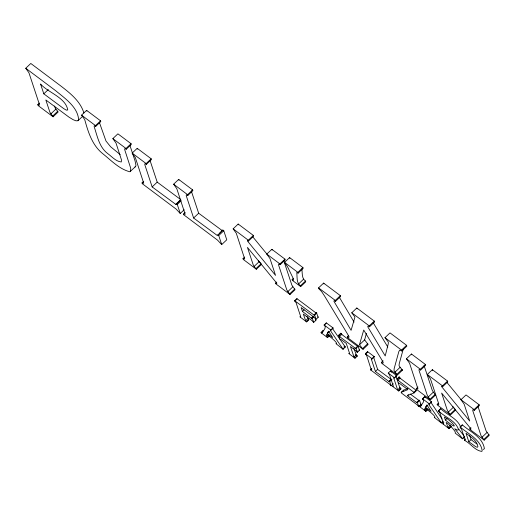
<?xml version="1.0" encoding="UTF-8"?>
<svg xmlns="http://www.w3.org/2000/svg" width="515" height="515" viewBox="0 0 515 515"><rect width="100%" height="100%" fill="white"/><g stroke="black" fill="none" stroke-linecap="round" stroke-linejoin="round"><path stroke-width="0.77" d="M366.41 333.36L364.633 339.887L368.116 344.496L363.069 349.286L359.94 345.385L359.586 344.683L359.85 343.325L363.732 330.038L381.332 359.103L383.237 362.38L383.025 363.139L381.377 362.36L383.057 360.764M130.636 171.231L130.701 168.218L124.669 149.575L124.733 148.648L126.252 149.247L131.299 144.451L131.048 143.685L117.896 133.823L112.849 138.619L116.03 143.099L121.501 159.972L121.27 161.98C115.888 161.446 111.858 156.592 107.661 153.528C99.17 147.136 97.348 136.14 94.174 126.703L94.232 125.769L95.758 126.375L100.805 121.579L100.554 120.819L86.591 110.345L81.544 115.141L84.724 119.615C88.181 132.149 92.275 145.468 102.936 153.824C111.259 160.493 119.332 169.139 129.889 171.785L135.683 166.435L135.954 165.244L135.065 160.97L129.954 145.513M403.271 349.003L399.183 363.918L399.067 365.798L402.408 370.214L397.361 375.01L381.667 363.236L381.377 362.36M460.719 427.688L460.217 428.132M327.231 333.437L328.499 331.158L332.742 337.576L327.231 333.437L329.433 331.345M425.583 407.204L426.845 404.925L431.094 411.337L425.583 407.204L427.785 405.112M313.95 315.032L314.646 315.109L316.043 319.313L318.244 317.221L316.358 312.644L313.95 315.032L294.696 300.715L296.904 298.623L315.502 312.573L316.358 312.644M371.708 368.553L370.607 369.603L371.27 369.873L366.744 355.698L365.347 353.708L367.549 351.61L374.109 356.528L374.238 356.914L372.036 359.007L371.367 358.736L371.334 359.142L375.416 371.482L389.005 381.551L391.413 379.156M316.043 319.313L314.189 317.349L301.159 307.584L302.447 311.466L310.963 317.858L311.627 318.225L313.487 316.365M355.395 348.314L356.019 348.333L357.326 352.279L359.528 350.187L357.809 345.926L355.395 348.314L340.396 337.19L338.587 335.259L340.795 333.166L342.604 335.098L356.908 345.823L357.809 345.926M143.711 181.325L142.031 182.922L143.737 183.25L135.348 157.59L132.168 153.11L137.215 148.314L151.178 158.787L151.429 159.547L146.382 164.343L144.863 163.744L144.799 164.671L152.157 186.926L175.827 204.397L180.81 199.479M183.488 214.021L183.739 214.781L217.549 240.138L221.72 244.586L226.767 239.79L223.78 230.752L222.828 230.038L217.285 235.49L193.614 218.019L186.256 195.771L186.321 194.844L187.84 195.443L192.887 190.647L192.636 189.881L178.673 179.407L173.626 184.203L176.806 188.683L185.194 214.343L183.488 214.021L185.168 212.418M219.525 233.359L222.828 230.038M408.447 394.574L407.339 395.623L416.513 402.473L419.204 400.2L419.616 400.509L420.922 404.455L418.721 406.554L416.912 404.623L401.449 393.029L401.211 392.308L403.419 390.216L407.861 388.426M416.777 402.576L419.204 400.2M54.468 106.019L55.311 108.285L58.137 112L53.09 116.796L49.897 112.264L45.835 99.974L68.952 117.117L73.149 119.692L76.053 120.832L77.984 120.722L78.641 120.098C78.074 107.159 64.922 98.41 55.787 90.788L25.75 68.263L30.797 63.467L60.834 85.992C70.149 93.176 80.392 101.249 83.894 112.978M43.801 93.833L40.543 83.977C47.67 92.443 65.708 97.438 67.761 109.965L66.313 110.12L63.86 108.723L43.801 93.833L48.288 89.571M53.09 116.796L38.078 105.53L37.788 104.654L39.468 103.058M50.831 113.912L55.878 109.116M52.807 115.92L57.847 111.124M77.984 120.722L82.561 116.371M95.758 126.375L95.507 125.609L100.554 120.819M126.252 149.247L126.001 148.481L131.048 143.685M146.382 164.343L146.131 163.583L151.178 158.787M152.157 186.926L157.204 182.13L150.09 160.622M175.827 204.397L180.314 200.135M184.19 209.76L180.263 213.493L177.276 204.455L181.203 200.721M187.84 195.443L187.589 194.676L192.636 189.881M193.614 218.019L198.661 213.223L191.297 190.975M221.72 244.586L218.733 235.548L223.78 230.752M244.677 257.056L242.996 258.652L244.702 258.981L236.314 233.314L233.134 228.84L238.181 224.044L253.348 235.419L253.599 236.179L248.552 240.975L247.528 240.518L247.355 240.878L275.551 275.409L269.982 258.569L266.802 254.088L271.849 249.292L284.962 259.129L285.213 259.895L280.166 264.691L278.647 264.092L278.583 265.019L286.842 290.003L290.029 294.503L295.076 289.707L291.889 285.207L283.874 260.976M248.552 240.975L248.301 240.209L253.348 235.419M261.408 264.459L256.361 269.255L254.12 266.442L259.167 261.646L258.601 260.802M256.11 268.489L261.156 263.693L259.167 261.646M280.166 264.691L279.915 263.925L284.962 259.129M293.241 278.518L292.121 279.587L293.595 280.231L293.067 278.119L287.595 266.873L284.544 262.367L289.591 257.571L302.917 267.568L303.174 268.36L298.134 273.15L296.743 272.48C297.387 276.973 296.17 282.799 300.438 285.825L300.702 286.617L305.749 281.821L305.485 281.029C301.449 278.345 302.556 273.034 301.809 268.952M290.029 294.503L275.886 283.9L275.634 283.134L276.755 282.066M298.134 273.15L297.87 272.358L302.917 267.568M287.763 291.67L292.81 286.874M298.565 283.958L303.612 279.162M289.778 293.737L294.825 288.947M300.438 285.825L305.485 281.029M306.959 316.365L308.846 319.821L306.644 321.914L300.084 316.995L299.955 316.616L300.625 316.88L300.651 316.48L296.099 302.711L294.825 301.101L297.026 299.003L296.904 298.623M348.41 335.728L347.284 336.791L348.848 337.48L349.035 336.707L347.245 333.54L324.36 295.7L321.592 291.535L318.849 288.754L318.56 287.879L323.607 283.089L340.338 295.636L340.627 296.505L335.58 301.301L334.113 300.644L333.894 301.249L351.095 330.334L354.944 317.04L351.764 312.785L356.811 307.989L374.296 321.103L374.585 321.978L369.538 326.774L367.968 326.117L367.729 326.748L385.214 355.929L388.291 343.647L388.316 342.05L384.963 337.685L390.01 332.89L406.56 345.301L406.85 346.177L401.803 350.973L399.692 350.129L398.842 351.565L394.142 368.708L394.02 370.588L397.361 375.01M302.447 311.466L304.101 309.895M306.644 321.914L305.653 320.658L307.854 318.566M306.515 321.534L308.717 319.442M314.646 315.109L316.854 313.011M311.627 318.225L313.281 316.654M315.212 318.27L315.888 320.324L313.687 322.422L312.328 318.302L313.976 316.731M335.58 301.301L335.291 300.432L340.338 295.636M329.201 336.025L327.546 337.595L321.206 332.838L323.304 330.411L321.096 332.51L321.875 332.883C323.201 330.656 327.263 327.386 324.122 324.984L326.323 322.886L333.025 327.913L330.353 330.514L343.093 349.254L345.185 346.827L333.263 329.677L332.555 328.422L333.134 328.248M324.231 325.313L326.323 322.886M321.875 332.883L322.982 331.84M330.933 330.34L333.025 327.913M327.546 337.595L326.607 336.443L328.261 334.872M327.437 337.261L329.085 335.69M339.005 335.574L341.207 333.475M339.591 336.456L341.799 334.364M342.977 348.919L345.185 346.827M369.538 326.774L369.249 325.898L374.296 321.103M359.586 344.683L364.633 339.887M356.019 348.333L358.228 346.241M357.326 352.279L356.908 351.97L358.015 350.921M362.785 348.417L367.826 343.621M356.238 354.867L357.23 356.11L355.022 358.202L354.037 356.966L356.238 354.867L353.863 348.166M354.912 357.867L357.12 355.775M365.476 354.088L367.678 351.99L367.549 351.61M372.036 359.007L371.907 358.627L374.109 356.528M393.299 383.739L391.091 385.832L389.224 383.855L370.729 369.982L371.83 368.94M375.416 371.482L377.624 369.39L373.542 357.043M401.803 350.973L401.513 350.097L406.56 345.301M398.758 391.007L392.655 386.43L392.546 386.096L393.209 386.359L393.241 385.954L389.63 375.029L388.239 373.072L390.447 370.98L396.544 375.551L394.451 377.984L393.782 377.72L393.756 378.126L397.368 389.037L398.758 391.007L400.96 388.909L399.569 386.945L395.958 376.027M417.948 387.01L416.268 388.613L417.974 388.941L409.58 363.275L406.406 358.794L411.453 353.998L425.409 364.472L425.667 365.238L420.62 370.034L419.094 369.435L419.03 370.356L427.296 395.346L428.216 397.007L430.476 399.846L435.523 395.05L432.336 390.55L424.077 365.56M395.005 372.145L400.052 367.35M389.005 381.551L391.207 379.452L377.624 369.39M397.071 374.135L402.118 369.339M391.091 385.832L389.701 381.621L391.909 379.529M394.451 377.984L396.544 375.551M414.086 392.9L416.294 390.808L416.101 390.222L400.934 378.847L399.106 376.903L396.904 378.995L397.928 380.212L413.893 392.314L414.086 392.9L407.339 395.623M397.323 379.31L399.524 377.218M397.928 380.212L400.129 378.119M397.767 389.765L399.968 387.673M420.62 370.034L420.362 369.268L425.409 364.472M398.649 390.673L400.85 388.574M438.291 403.226L437.171 404.288L438.683 404.887L438.761 403.96L430.489 378.956L427.308 374.476L432.355 369.68L447.522 381.055L447.773 381.821L442.726 386.617L441.703 386.16L441.529 386.514L469.725 421.051L464.157 404.204L460.977 399.73L466.024 394.934L479.137 404.771L479.388 405.53L474.341 410.326L472.822 409.728L472.757 410.655L481.016 435.639L484.203 440.145L489.25 435.349L486.063 430.843L478.049 406.618M413.893 392.314L416.101 390.222M418.721 406.554L417.414 402.601L419.616 400.509M427.547 409.792L425.899 411.363L419.558 406.605L421.656 404.178L419.448 406.277L420.227 406.65C421.553 404.423 425.615 401.153 422.474 398.752L424.675 396.653L431.377 401.681L429.278 404.108L428.757 403.966L428.944 404.79L441.439 423.021L443.093 421.45M422.583 399.08L424.675 396.653M428.216 397.007L433.263 392.211M420.227 406.65L421.328 405.608M442.726 386.617L442.475 385.851L447.522 381.055M430.225 399.08L435.272 394.284M429.278 404.108L431.377 401.681M425.899 411.363L424.959 410.21L426.613 408.64M425.783 411.028L427.437 409.457M443.866 422.712L442.765 423.761L443.512 423.903L439.842 412.695L438.458 410.738L440.66 408.64C446.82 414.897 457.487 418.257 460.713 427.173M438.568 411.073L440.66 408.64M450.284 414.124L455.331 409.328L455.582 410.094L450.535 414.89L448.295 412.084L453.342 407.288L452.775 406.438M441.329 422.686L442.984 421.115M445.372 420.021L444.368 416.996C452.003 420.935 461.685 433.353 445.372 420.021L447.026 418.45M448.971 428.667L447.979 427.431L450.187 425.332L451.172 426.575L448.971 428.667L442.765 423.761M448.861 428.332L451.063 426.24M474.341 410.326L474.09 409.567L479.137 404.771M465.515 438.954L464.414 439.997L465.161 440.138L461.492 428.931L460.107 426.974L462.309 424.881C470.034 431.654 482.806 437.235 484.409 448.739L483.16 449.44M460.217 427.308L462.309 424.881M484.203 440.145L470.06 429.536L469.809 428.77L470.929 427.708M464.71 436.726L462.509 438.819L464.047 436.913M468.837 441.748L466.017 433.231C470.543 436.855 477.051 440.37 477.914 446.73L477.289 447.277L475.77 446.743L468.837 441.748L471.038 439.649L469.629 435.394M481.937 437.306L486.984 432.51M483.952 439.379L488.999 434.583M134.936 166.989L135.683 166.435M401.211 392.308L407.88 389.623L399.524 383.36L398.211 382.948M431.486 402.009L430.907 402.189L431.609 403.445L442.095 419.01M418.985 400.477L410.172 394.001M395.99 375.628L396.653 375.886M37.788 104.654L39.314 105.266L39.391 104.384L28.956 72.821L25.75 68.263M373.568 356.638L374.238 356.914M275.634 283.134L276.677 283.636L276.858 283.295L247.445 247.412L253.18 264.749L254.12 266.442M469.809 428.77L470.852 429.272L471.032 428.931L441.619 393.048L447.355 410.391L448.295 412.084M180.347 199.305L157.204 182.13M222.332 230.694L198.661 213.223M476.832 443.949L471.038 439.649M120.214 154.609L110.596 146.73L105.968 140.994L99.459 122.647M284.544 262.367L297.87 272.358M318.56 287.879L335.291 300.432M351.764 312.785L369.249 325.898M384.963 337.685L401.513 350.097M81.544 115.141L95.507 125.609M112.849 138.619L126.001 148.481M132.168 153.11L146.131 163.583M173.626 184.203L187.589 194.676M233.134 228.84L248.301 240.209M266.802 254.088L279.915 263.925M406.406 358.794L420.362 369.268M427.308 374.476L442.475 385.851M460.977 399.73L474.09 409.567M300.702 286.617L292.385 280.379L292.121 279.587M401.153 369.268L402.408 370.214M176.323 203.74L177.276 204.455M217.781 234.834L218.733 235.548M256.361 269.255L243.247 259.418L242.996 258.652M363.069 349.286L347.574 337.666L347.284 336.791M430.476 399.846L416.519 389.379L416.268 388.613M450.535 414.89L437.422 405.054L437.171 404.288M180.263 213.493L176.091 209.045L142.282 183.688L142.031 182.922M317.755 316.854L318.244 317.221M365.347 353.708L371.907 358.627M359.116 349.872L359.528 350.187M324.122 324.984L330.817 330.006M388.239 373.072L394.335 377.649M422.474 398.752L429.169 403.773M438.458 410.738C444.394 417.144 456.045 420.446 458.517 429.78L457.494 430.154L454.745 428.77L462.393 438.484M460.107 426.974C467.832 433.752 480.604 439.334 482.207 450.837L481.776 451.41C474.978 450.574 470.42 443.28 464.524 440.331L464.414 439.997M315.399 319.957L315.888 320.324M311.832 317.935L312.328 318.302M313.687 322.422L311.82 320.446L303.303 314.053L305.653 320.658M344.014 346.196L345.295 347.155M355.402 354.738L357.23 356.11M399.743 387.995L400.96 388.909M420.504 404.146L420.922 404.455M389.211 381.255L389.701 381.621M416.996 402.292L417.414 402.601M343.093 349.254L335.935 343.634C339.54 343.93 326.89 334.016 326.671 334.428L326.207 335.793L326.607 336.443M355.022 358.202L348.925 353.631L348.816 353.296L349.473 353.56L349.511 353.155L346.292 343.434L340.795 339.34L339.894 339.205L338.587 335.259M441.439 423.021L434.287 417.401C437.885 417.691 425.242 407.783 425.023 408.195L424.56 409.56L424.959 410.21M462.509 438.819L455.144 433.044C457.191 432.729 448.378 423.24 446.17 422.442L447.979 427.431M391.432 372.21L390.447 370.98M453.342 407.288L454.835 408.82M463.906 435.748L458.723 429.059M424.785 396.988L425.545 397.799M461.492 400.174L447.091 382.639M266.802 253.921L252.917 237.003M356.908 351.97L355.949 350.709L350.419 346.531L354.037 356.966M387.814 347.071L373.156 322.654M354.082 322.094L339.52 297.567M432.355 369.68L432.606 370.446M411.453 353.998L411.704 354.764M419.448 406.277L419.558 406.605M399.106 376.903L399.543 378.216M403.419 390.216L403.657 390.93M356.811 307.989L357.101 308.865M370.607 369.603L370.729 369.982M323.607 283.089L323.896 283.958M321.096 332.51L321.206 332.838M289.591 257.571L289.848 258.363M294.696 300.715L294.825 301.101M271.849 249.292L272.1 250.058M238.181 224.044L238.432 224.804M178.673 179.407L178.93 180.173M137.215 148.314L137.473 149.08M86.591 110.345L86.848 111.111"/></g></svg>
